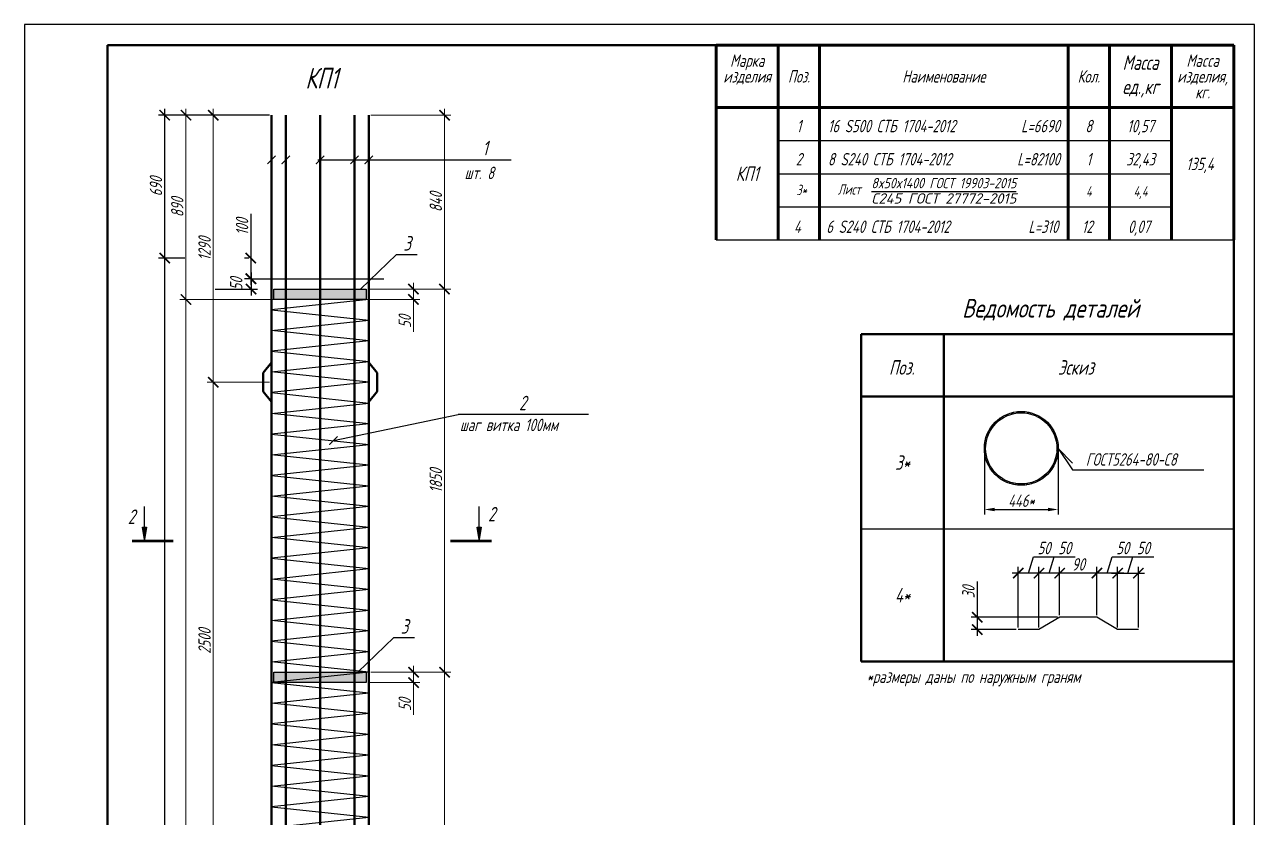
# Paper-space layout 'КП1' of a CAD drawing. Header units: millimetres. Extents: x 0 to 297, y 1 to 421.
# Drawn here: x 0 to 297, y 229.2 to 420.6 of the extents above; entities that cross this region are included whole.
import ezdxf
from ezdxf.enums import TextEntityAlignment as Align

# ---------------------------------------------------------------- set-up
doc = ezdxf.new("R2010")
doc.units = ezdxf.units.MM
doc.linetypes.add('K5LT32928', pattern=[0])
for name, color, linetype, lineweight in [('!0.25_выноски', 175, 'Continuous', 25), ('!0.2_РАЗМЕР', 142, 'Continuous', 20), ('!0.3', 214, 'Continuous', 30), ('!0.5', 204, 'Continuous', 50), ('!выноски_0.25', 185, 'Continuous', 25), ('ФОРМАТ', 7, 'Continuous', 50)]:
    doc.layers.add(name, color=color, linetype=linetype, lineweight=lineweight)
doc.layers.add('!НЕ печать', color=255, linetype='Continuous', plot=False)
doc.styles.add('3.0', font='simplex.shx', dxfattribs={"width": 0.7, "oblique": 15, "height": 3})
doc.styles.add('Build', font='simplex.shx', dxfattribs={"width": 0.7, "oblique": 15})
doc.styles.add('knv_3', font='simplex.shx', dxfattribs={"width": 0.7, "oblique": 15, "height": 3})
doc.styles.add('knv_3.5', font='simplex.shx', dxfattribs={"width": 0.7, "oblique": 15, "height": 3.5})
doc.styles.add('knv_text', font='simplex.shx', dxfattribs={"width": 0.7, "oblique": 15})
doc.styles.get("Standard").update_dxf_attribs({"font": 'simplex.shx', "width": 0.7, "oblique": 15, "height": 3})
doc.styles.add('стиль1', font='simplex.shx', dxfattribs={"width": 0.7, "oblique": 15, "height": 3.5})
doc.styles.add('стиль2-3.5', font='simplex.shx', dxfattribs={"width": 0.7, "oblique": 15, "height": 3.5})
doc.dimstyles.new('10-3', dxfattribs={"dimtxt": 3, "dimasz": 2.5, "dimexe": 1.5, "dimexo": 0.5, "dimtad": 1, "dimdec": 0, "dimlfac": 10, "dimtxsty": '3.0', "dimblk": 'ARCHTICK', "dimcen": 2.5, "dimdle": 1.5, "dimazin": 0, "dimtfac": 1, "dimtdec": 0, "dimtmove": 1, "dimatfit": 3, "dimldrblk": 'OPEN30', "dimfxl": 1.5, "dimarcsym": 0})
doc.dimstyles.new('20-3', dxfattribs={"dimtxt": 3, "dimasz": 2.5, "dimexe": 1.5, "dimexo": 0.5, "dimgap": 0.6, "dimtad": 1, "dimdec": 0, "dimlfac": 20, "dimtxsty": 'knv_3', "dimblk": 'ARCHTICK', "dimcen": 2.5, "dimdle": 1.5, "dimclrd": 256, "dimclre": 256, "dimclrt": 256, "dimazin": 0, "dimtfac": 1, "dimtdec": 0, "dimtmove": 1, "dimatfit": 3, "dimldrblk": 'OPEN30', "dimfxl": 1.5, "dimlwd": -1, "dimlwe": -1, "dimarcsym": 0})
doc.dimstyles.new('50-3c', dxfattribs={"dimtxt": 3, "dimasz": 2.5, "dimexe": 1.25, "dimexo": 0.5, "dimtad": 1, "dimdec": 0, "dimlfac": 50, "dimrnd": 5, "dimzin": 0, "dimtxsty": 'knv_3', "dimcen": 0, "dimdle": 1.25, "dimadec": 0, "dimazin": 0, "dimtfac": 1, "dimtdec": 0, "dimtmove": 1, "dimatfit": 3, "dimldrblk": 'OPEN30', "dimfxl": 1, "dimtvp": 1, "dimtolj": 1, "dimtzin": 0, "dimarcsym": 0})

# ---------------------------------------------------------------- blocks, each defined once
blk = doc.blocks.new('*D131')
at = {"layer": '!0.2_РАЗМЕР', "color": 0, "lineweight": -2, "transparency": 16777216}
for p, q in [((231.78, 317.81), (231.78, 302.3)), ((249.62, 317.81), (249.62, 302.3)), ((234.28, 303.55), (247.12, 303.55))]:
    blk.add_line(p, q, dxfattribs=at)
at = {"layer": '!0.2_РАЗМЕР', "color": 0, "transparency": 16777216}
for points in [[(234.28, 303.97), (234.28, 303.13), (231.78, 303.55)], [(247.12, 303.97), (247.12, 303.13), (249.62, 303.55)]]:
    blk.add_solid(points, dxfattribs=at)
at = {"layer": 'Defpoints', "color": 0, "transparency": 16777216}
for p in [(231.78, 318.31), (249.62, 318.31), (249.62, 303.55)]:
    blk.add_point(p, dxfattribs=at)
at = {"layer": '!0.2_РАЗМЕР', "color": 0, "transparency": 16777216, "insert": (240.7, 305.67), "char_height": 3, "attachment_point": 5, "style": 'knv_3'}
blk.add_mtext('\\A1;446*', dxfattribs=at)
blk = doc.blocks.new('_Open30')
at = {"color": 0, "linetype": 'ByBlock', "lineweight": -2}
for p, q in [((-1, 0.27), (0, 0)), ((0, 0), (-1, -0.27)), ((0, 0), (-1, 0))]:
    blk.add_line(p, q, dxfattribs=at)
blk = doc.blocks.new('vcBlockST2-1-1')
at = {"color": 0, "linetype": 'ByBlock', "lineweight": -2, "flags": 1}
for tag in ['РАЗДЕЛ', 'СТАЛЬ']:
    blk.add_attdef(tag, text='', height=3, dxfattribs=at).set_placement((0, 0), align=Align.RIGHT)
at = {"color": 0, "linetype": 'ByBlock', "lineweight": -2, "style": '3.0', "flags": 1}
for tag in ['CLASS', 'GOST', 'FILE', 'IDD']:
    blk.add_attdef(tag, text='', height=3, dxfattribs=at).set_placement((0, 0), align=Align.RIGHT)
at = {"color": 0, "linetype": 'ByBlock', "lineweight": -2, "style": '3.0'}
for tag, p, p2 in [('ПОЗИЦИЯ', (0.75, -6), (9.25, -6)), ('КОЛИЧЕСТВО', (70.75, -6), (79.25, -6)), ('МАССА', (80.75, -6), (94.25, -6))]:
    blk.add_attdef(tag, text='', height=3, dxfattribs=at).set_placement(p, p2, align=Align.FIT)
blk.add_attdef('НАИМЕНОВАНИЕ', (12, -6), '', height=3, dxfattribs=at)
blk.add_attdef('ДЛИНА', text='', height=3, dxfattribs=at).set_placement((68, -6), align=Align.RIGHT)
blk = doc.blocks.new('vcBlockST2-2-1')
at = {"color": 0, "linetype": 'ByBlock', "lineweight": -2}
blk.add_line((22.5, -8), (57.5, -8), dxfattribs=at)
at = {"color": 0, "linetype": 'ByBlock', "lineweight": -2, "style": 'knv_text', "flags": 1}
for tag in ['РАЗДЕЛ', 'РАЗДЕЛ', 'CLASS', 'GOST', 'FILE', 'IDD']:
    blk.add_attdef(tag, text='', height=2, dxfattribs=at).set_placement((0, 0), align=Align.RIGHT)
at = {"color": 0, "linetype": 'ByBlock', "lineweight": -2, "style": 'knv_text'}
for tag, p, p2 in [('НАИМЕНОВАНИЕ', (22.5, -6), (57.5, -6)), ('ПОЗИЦИЯ', (0.75, -9.25), (9.25, -9.25)), ('ПРОФИЛЬ', (11, -9.25), (21.5, -9.25)), ('ДЛИНА', (58, -9.25), (69, -9.25)), ('КОЛИЧЕСТВО', (70.75, -9.25), (79.25, -9.25)), ('МАССА', (80.75, -9.25), (94.25, -9.25)), ('СТАЛЬ', (22.5, -13), (57.5, -13))]:
    blk.add_attdef(tag, text='', height=2, dxfattribs=at).set_placement(p, p2, align=Align.FIT)
blk = doc.blocks.new('_ArchTick')
at = {"color": 0, "linetype": 'ByBlock', "const_width": 0.15}
blk.add_lwpolyline([(-0.5, -0.5), (0.5, 0.5)], dxfattribs=at)
blk = doc.blocks.new('*D132')
at = {"layer": '!0.2_РАЗМЕР', "color": 0, "lineweight": -2, "transparency": 16777216}
for p, q in [((266.47, 288.18), (267.65, 292.11)), ((267.65, 292.11), (272.7, 292.11)), ((262.47, 288.18), (270.47, 288.18)), ((263.97, 275.04), (263.97, 289.68)), ((268.97, 275.04), (268.97, 289.68))]:
    blk.add_line(p, q, dxfattribs=at)
at = {"layer": 'Defpoints', "color": 0, "transparency": 16777216}
for p in [(268.97, 288.18), (263.97, 274.54), (268.97, 274.54)]:
    blk.add_point(p, dxfattribs=at)
at = {"layer": '!0.2_РАЗМЕР', "color": 0, "lineweight": -2, "transparency": 16777216, "xscale": 2.5, "yscale": 2.5, "zscale": 2.5, "rotation": 180}
blk.add_blockref('_ArchTick', (263.97, 288.18), dxfattribs=at)
at = {"layer": '!0.2_РАЗМЕР', "color": 0, "lineweight": -2, "transparency": 16777216, "xscale": 2.5, "yscale": 2.5, "zscale": 2.5}
blk.add_blockref('_ArchTick', (268.97, 288.18), dxfattribs=at)
at = {"layer": '!0.2_РАЗМЕР', "color": 0, "transparency": 16777216, "insert": (270.18, 294.24), "char_height": 3, "attachment_point": 5, "style": '3.0'}
blk.add_mtext('50', dxfattribs=at)
blk = doc.blocks.new('*D133')
at = {"layer": '!0.2_РАЗМЕР', "color": 0, "lineweight": -2, "transparency": 16777216}
for p, q in [((261.47, 288.18), (262.65, 292.11)), ((262.65, 292.11), (267.7, 292.11)), ((265.47, 288.18), (257.47, 288.18)), ((258.97, 278.04), (258.97, 289.68)), ((263.97, 275.04), (263.97, 289.68))]:
    blk.add_line(p, q, dxfattribs=at)
at = {"layer": 'Defpoints', "color": 0, "transparency": 16777216}
for p in [(258.97, 288.18), (258.97, 277.54), (263.97, 274.54)]:
    blk.add_point(p, dxfattribs=at)
at = {"layer": '!0.2_РАЗМЕР', "color": 0, "lineweight": -2, "transparency": 16777216, "xscale": 2.5, "yscale": 2.5, "zscale": 2.5, "rotation": 180}
blk.add_blockref('_ArchTick', (258.97, 288.18), dxfattribs=at)
at = {"layer": '!0.2_РАЗМЕР', "color": 0, "lineweight": -2, "transparency": 16777216, "xscale": 2.5, "yscale": 2.5, "zscale": 2.5}
blk.add_blockref('_ArchTick', (263.97, 288.18), dxfattribs=at)
at = {"layer": '!0.2_РАЗМЕР', "color": 0, "transparency": 16777216, "insert": (265.18, 294.24), "char_height": 3, "attachment_point": 5, "style": '3.0'}
blk.add_mtext('50', dxfattribs=at)
blk = doc.blocks.new('*D134')
at = {"layer": '!0.2_РАЗМЕР', "color": 0, "lineweight": -2, "transparency": 16777216}
for p, q in [((260.47, 288.18), (248.47, 288.18)), ((249.97, 278.04), (249.97, 289.68)), ((258.97, 278.04), (258.97, 289.68))]:
    blk.add_line(p, q, dxfattribs=at)
at = {"layer": 'Defpoints', "color": 0, "transparency": 16777216}
for p in [(249.97, 288.18), (249.97, 277.54), (258.97, 277.54)]:
    blk.add_point(p, dxfattribs=at)
at = {"layer": '!0.2_РАЗМЕР', "color": 0, "lineweight": -2, "transparency": 16777216, "xscale": 2.5, "yscale": 2.5, "zscale": 2.5, "rotation": 180}
blk.add_blockref('_ArchTick', (249.97, 288.18), dxfattribs=at)
at = {"layer": '!0.2_РАЗМЕР', "color": 0, "lineweight": -2, "transparency": 16777216, "xscale": 2.5, "yscale": 2.5, "zscale": 2.5}
blk.add_blockref('_ArchTick', (258.97, 288.18), dxfattribs=at)
at = {"layer": '!0.2_РАЗМЕР', "color": 0, "transparency": 16777216, "insert": (254.47, 290.3), "char_height": 3, "attachment_point": 5, "style": '3.0'}
blk.add_mtext('90', dxfattribs=at)
blk = doc.blocks.new('*D135')
at = {"layer": '!0.2_РАЗМЕР', "color": 0, "lineweight": -2, "transparency": 16777216}
for p, q in [((247.47, 288.18), (248.65, 292.11)), ((248.65, 292.11), (253.7, 292.11)), ((251.47, 288.18), (243.47, 288.18)), ((244.97, 275.04), (244.97, 289.68)), ((249.97, 278.04), (249.97, 289.68))]:
    blk.add_line(p, q, dxfattribs=at)
at = {"layer": 'Defpoints', "color": 0, "transparency": 16777216}
for p in [(244.97, 288.18), (249.97, 277.54), (244.97, 274.54)]:
    blk.add_point(p, dxfattribs=at)
at = {"layer": '!0.2_РАЗМЕР', "color": 0, "lineweight": -2, "transparency": 16777216, "xscale": 2.5, "yscale": 2.5, "zscale": 2.5, "rotation": 180}
blk.add_blockref('_ArchTick', (244.97, 288.18), dxfattribs=at)
at = {"layer": '!0.2_РАЗМЕР', "color": 0, "lineweight": -2, "transparency": 16777216, "xscale": 2.5, "yscale": 2.5, "zscale": 2.5}
blk.add_blockref('_ArchTick', (249.97, 288.18), dxfattribs=at)
at = {"layer": '!0.2_РАЗМЕР', "color": 0, "transparency": 16777216, "insert": (251.18, 294.24), "char_height": 3, "attachment_point": 5, "style": '3.0'}
blk.add_mtext('50', dxfattribs=at)
blk = doc.blocks.new('*D136')
at = {"layer": '!0.2_РАЗМЕР', "color": 0, "lineweight": -2, "transparency": 16777216}
for p, q in [((242.47, 288.18), (243.65, 292.11)), ((243.65, 292.11), (248.7, 292.11)), ((246.47, 288.18), (238.47, 288.18)), ((239.97, 275.04), (239.97, 289.68)), ((244.97, 275.04), (244.97, 289.68))]:
    blk.add_line(p, q, dxfattribs=at)
at = {"layer": 'Defpoints', "color": 0, "transparency": 16777216}
for p in [(239.97, 288.18), (239.97, 274.54), (244.97, 274.54)]:
    blk.add_point(p, dxfattribs=at)
at = {"layer": '!0.2_РАЗМЕР', "color": 0, "lineweight": -2, "transparency": 16777216, "xscale": 2.5, "yscale": 2.5, "zscale": 2.5, "rotation": 180}
blk.add_blockref('_ArchTick', (239.97, 288.18), dxfattribs=at)
at = {"layer": '!0.2_РАЗМЕР', "color": 0, "lineweight": -2, "transparency": 16777216, "xscale": 2.5, "yscale": 2.5, "zscale": 2.5}
blk.add_blockref('_ArchTick', (244.97, 288.18), dxfattribs=at)
at = {"layer": '!0.2_РАЗМЕР', "color": 0, "transparency": 16777216, "insert": (246.18, 294.24), "char_height": 3, "attachment_point": 5, "style": '3.0'}
blk.add_mtext('50', dxfattribs=at)
blk = doc.blocks.new('*D115')
at = {"layer": '!0.2_РАЗМЕР', "color": 0, "lineweight": -2, "transparency": 16777216}
for p, q in [((230.06, 286.14), (230.06, 277.54)), ((249.47, 277.54), (228.56, 277.54)), ((230.06, 279.04), (230.06, 273.04)), ((239.47, 274.54), (228.56, 274.54))]:
    blk.add_line(p, q, dxfattribs=at)
at = {"layer": 'Defpoints', "color": 0, "transparency": 16777216}
for p in [(249.97, 277.54), (230.06, 274.54), (239.97, 274.54)]:
    blk.add_point(p, dxfattribs=at)
at = {"layer": '!0.2_РАЗМЕР', "color": 0, "lineweight": -2, "transparency": 16777216, "xscale": 2.5, "yscale": 2.5, "zscale": 2.5}
for p, rotation in [((230.06, 277.54), 90), ((230.06, 274.54), 270)]:
    blk.add_blockref('_ArchTick', p, dxfattribs=dict(at, rotation=rotation))
at = {"layer": '!0.2_РАЗМЕР', "color": 0, "transparency": 16777216, "insert": (227.93, 283.62), "char_height": 3, "attachment_point": 5, "rotation": 90, "style": '3.0'}
blk.add_mtext('30', dxfattribs=at)
blk = doc.blocks.new('*D125')
at = {"layer": '!0.2_РАЗМЕР', "transparency": 16777216}
for p, q in [((83.62, 398.76), (102.91, 398.76)), ((101.41, 400.26), (101.41, 355.26)), ((83.02, 356.76), (102.91, 356.76))]:
    blk.add_line(p, q, dxfattribs=at)
at = {"layer": 'Defpoints', "color": 0, "transparency": 16777216}
for p in [(83.12, 398.76), (82.52, 356.76), (101.41, 356.76)]:
    blk.add_point(p, dxfattribs=at)
at = {"layer": '!0.2_РАЗМЕР', "transparency": 16777216, "xscale": 2.5, "yscale": 2.5, "zscale": 2.5}
for p, rotation in [((101.41, 398.76), 90), ((101.41, 356.76), 270)]:
    blk.add_blockref('_ArchTick', p, dxfattribs=dict(at, rotation=rotation))
at = {"layer": '!0.2_РАЗМЕР', "transparency": 16777216, "insert": (99.31, 377.76), "char_height": 3, "attachment_point": 5, "rotation": 90, "style": 'knv_3'}
blk.add_mtext('840', dxfattribs=at)
blk = doc.blocks.new('*D127')
at = {"layer": '!НЕ печать', "transparency": 16777216}
for p, q in [((59.12, 398.76), (32.32, 398.76)), ((33.82, 400.26), (33.82, 362.76)), ((38.7, 364.26), (32.32, 364.26))]:
    blk.add_line(p, q, dxfattribs=at)
at = {"layer": 'Defpoints', "color": 0, "transparency": 16777216}
for p in [(59.62, 398.76), (33.82, 364.26), (39.2, 364.26)]:
    blk.add_point(p, dxfattribs=at)
at = {"layer": '!НЕ печать', "transparency": 16777216, "xscale": 2.5, "yscale": 2.5, "zscale": 2.5}
for p, rotation in [((33.82, 398.76), 90), ((33.82, 364.26), 270)]:
    blk.add_blockref('_ArchTick', p, dxfattribs=dict(at, rotation=rotation))
at = {"layer": '!НЕ печать', "transparency": 16777216, "insert": (31.72, 381.51), "char_height": 3, "attachment_point": 5, "rotation": 90, "style": 'knv_3'}
blk.add_mtext('690', dxfattribs=at)
blk = doc.blocks.new('*D109')
at = {"layer": '!НЕ печать', "transparency": 16777216}
for p, q in [((33.82, 365.76), (33.82, 62.76)), ((38.7, 364.26), (32.32, 364.26)), ((61.62, 64.26), (32.32, 64.26))]:
    blk.add_line(p, q, dxfattribs=at)
at = {"layer": 'Defpoints', "color": 0, "transparency": 16777216}
for p in [(39.2, 364.26), (33.82, 64.26), (62.12, 64.26)]:
    blk.add_point(p, dxfattribs=at)
at = {"layer": '!НЕ печать', "transparency": 16777216, "xscale": 2.5, "yscale": 2.5, "zscale": 2.5}
for p, rotation in [((33.82, 364.26), 90), ((33.82, 64.26), 270)]:
    blk.add_blockref('_ArchTick', p, dxfattribs=dict(at, rotation=rotation))
at = {"layer": '!НЕ печать', "transparency": 16777216, "insert": (31.72, 214.26), "char_height": 3, "attachment_point": 5, "rotation": 90, "style": 'knv_3'}
blk.add_mtext('6000', dxfattribs=at)
blk = doc.blocks.new('*D110')
at = {"layer": '!0.2_РАЗМЕР', "transparency": 16777216}
for p, q in [((83.02, 356.76), (102.91, 356.76)), ((101.41, 358.26), (101.41, 262.76)), ((83.62, 264.26), (102.91, 264.26))]:
    blk.add_line(p, q, dxfattribs=at)
at = {"layer": 'Defpoints', "color": 0, "transparency": 16777216}
for p in [(82.52, 356.76), (83.12, 264.26), (101.41, 264.26)]:
    blk.add_point(p, dxfattribs=at)
at = {"layer": '!0.2_РАЗМЕР', "transparency": 16777216, "xscale": 2.5, "yscale": 2.5, "zscale": 2.5}
for p, rotation in [((101.41, 356.76), 90), ((101.41, 264.26), 270)]:
    blk.add_blockref('_ArchTick', p, dxfattribs=dict(at, rotation=rotation))
at = {"layer": '!0.2_РАЗМЕР', "transparency": 16777216, "insert": (99.31, 310.51), "char_height": 3, "attachment_point": 5, "rotation": 90, "style": 'knv_3'}
blk.add_mtext('1850', dxfattribs=at)
blk = doc.blocks.new('*D111')
at = {"layer": '!0.2_РАЗМЕР', "transparency": 16777216}
for p, q in [((101.41, 265.76), (101.41, 170.26)), ((83.62, 264.26), (102.91, 264.26)), ((83.62, 171.76), (102.91, 171.76))]:
    blk.add_line(p, q, dxfattribs=at)
at = {"layer": 'Defpoints', "color": 0, "transparency": 16777216}
for p in [(83.12, 264.26), (83.12, 171.76), (101.41, 171.76)]:
    blk.add_point(p, dxfattribs=at)
at = {"layer": '!0.2_РАЗМЕР', "transparency": 16777216, "xscale": 2.5, "yscale": 2.5, "zscale": 2.5}
for p, rotation in [((101.41, 264.26), 90), ((101.41, 171.76), 270)]:
    blk.add_blockref('_ArchTick', p, dxfattribs=dict(at, rotation=rotation))
at = {"layer": '!0.2_РАЗМЕР', "transparency": 16777216, "insert": (99.31, 218.01), "char_height": 3, "attachment_point": 5, "rotation": 90, "style": 'knv_3'}
blk.add_mtext('1850', dxfattribs=at)
blk = doc.blocks.new('*D113')
at = {"layer": '!0.2_РАЗМЕР', "transparency": 16777216}
for p, q in [((59.12, 398.76), (44.06, 398.76)), ((45.56, 400.26), (45.56, 332.76)), ((59.12, 334.26), (44.06, 334.26))]:
    blk.add_line(p, q, dxfattribs=at)
at = {"layer": 'Defpoints', "color": 0, "transparency": 16777216}
for p in [(59.62, 398.76), (45.56, 334.26), (59.62, 334.26)]:
    blk.add_point(p, dxfattribs=at)
at = {"layer": '!0.2_РАЗМЕР', "transparency": 16777216, "xscale": 2.5, "yscale": 2.5, "zscale": 2.5}
for p, rotation in [((45.56, 398.76), 90), ((45.56, 334.26), 270)]:
    blk.add_blockref('_ArchTick', p, dxfattribs=dict(at, rotation=rotation))
at = {"layer": '!0.2_РАЗМЕР', "transparency": 16777216, "insert": (43.46, 366.51), "char_height": 3, "attachment_point": 5, "rotation": 90, "style": 'knv_3'}
blk.add_mtext('1290', dxfattribs=at)
blk = doc.blocks.new('*D114')
at = {"layer": '!0.2_РАЗМЕР', "transparency": 16777216}
for p, q in [((45.56, 207.76), (45.56, 335.76)), ((59.12, 334.26), (44.06, 334.26)), ((57.12, 209.26), (44.06, 209.26))]:
    blk.add_line(p, q, dxfattribs=at)
at = {"layer": 'Defpoints', "color": 0, "transparency": 16777216}
for p in [(45.56, 334.26), (59.62, 334.26), (57.62, 209.26)]:
    blk.add_point(p, dxfattribs=at)
at = {"layer": '!0.2_РАЗМЕР', "transparency": 16777216, "xscale": 2.5, "yscale": 2.5, "zscale": 2.5}
for p, rotation in [((45.56, 334.26), 90), ((45.56, 209.26), 270)]:
    blk.add_blockref('_ArchTick', p, dxfattribs=dict(at, rotation=rotation))
at = {"layer": '!0.2_РАЗМЕР', "transparency": 16777216, "insert": (43.46, 271.76), "char_height": 3, "attachment_point": 5, "rotation": 90, "style": 'knv_3'}
blk.add_mtext('2500', dxfattribs=at)
blk = doc.blocks.new('*D129')
at = {"layer": '!НЕ печать', "transparency": 16777216}
for p, q in [((54.71, 360.76), (54.71, 355.26)), ((46.06, 356.76), (56.21, 356.76)), ((54.79, 359.26), (53.21, 359.26))]:
    blk.add_line(p, q, dxfattribs=at)
at = {"layer": 'Defpoints', "color": 0, "transparency": 16777216}
for p in [(45.56, 356.76), (54.71, 356.76), (55.29, 359.26)]:
    blk.add_point(p, dxfattribs=at)
at = {"layer": '!НЕ печать', "transparency": 16777216, "xscale": 2.5, "yscale": 2.5, "zscale": 2.5}
for p, rotation in [((54.71, 359.26), 90), ((54.71, 356.76), 270)]:
    blk.add_blockref('_ArchTick', p, dxfattribs=dict(at, rotation=rotation))
at = {"layer": '!НЕ печать', "transparency": 16777216, "insert": (51.11, 358.01), "char_height": 3, "attachment_point": 5, "rotation": 90, "style": 'knv_3'}
blk.add_mtext('50', dxfattribs=at)
blk = doc.blocks.new('*D130')
at = {"layer": '!НЕ печать', "transparency": 16777216}
for p, q in [((54.62, 374.94), (54.62, 364.26)), ((54.62, 365.76), (54.62, 357.76)), ((54.12, 364.26), (53.12, 364.26)), ((54.12, 359.26), (53.12, 359.26))]:
    blk.add_line(p, q, dxfattribs=at)
at = {"layer": 'Defpoints', "color": 0, "transparency": 16777216}
for p in [(54.62, 364.26), (54.62, 359.26), (54.62, 359.26)]:
    blk.add_point(p, dxfattribs=at)
at = {"layer": '!НЕ печать', "transparency": 16777216, "xscale": 2.5, "yscale": 2.5, "zscale": 2.5}
for p, rotation in [((54.62, 364.26), 90), ((54.62, 359.26), 270)]:
    blk.add_blockref('_ArchTick', p, dxfattribs=dict(at, rotation=rotation))
at = {"layer": '!НЕ печать', "transparency": 16777216, "insert": (52.52, 371.81), "char_height": 3, "attachment_point": 5, "rotation": 90, "style": 'knv_3'}
blk.add_mtext('100', dxfattribs=at)
blk = doc.blocks.new('*D122')
at = {"layer": '!0.2_РАЗМЕР', "transparency": 16777216}
for p, q in [((83.62, 356.76), (95.42, 356.76)), ((93.92, 358.26), (93.92, 352.76)), ((83.02, 354.26), (95.42, 354.26)), ((93.92, 346.43), (93.92, 354.26))]:
    blk.add_line(p, q, dxfattribs=at)
at = {"layer": 'Defpoints', "color": 0, "transparency": 16777216}
for p in [(83.12, 356.76), (82.52, 354.26), (93.92, 354.26)]:
    blk.add_point(p, dxfattribs=at)
at = {"layer": '!0.2_РАЗМЕР', "transparency": 16777216, "xscale": 2.5, "yscale": 2.5, "zscale": 2.5}
for p, rotation in [((93.92, 356.76), 90), ((93.92, 354.26), 270)]:
    blk.add_blockref('_ArchTick', p, dxfattribs=dict(at, rotation=rotation))
at = {"layer": '!0.2_РАЗМЕР', "transparency": 16777216, "insert": (91.82, 348.93), "char_height": 3, "attachment_point": 5, "rotation": 90, "style": 'knv_3'}
blk.add_mtext('50', dxfattribs=at)
blk = doc.blocks.new('*U92')
at = {"color": 0, "linetype": 'Continuous', "lineweight": 25}
for p, q in [((-7, 0.35), (-7, 8.35)), ((73.85, 0.35), (73.85, 8.35)), ((-7, 0.35), (-7.5, 3.35)), ((-7.5, 3.35), (-6.5, 3.35)), ((-6.5, 3.35), (-7, 0.35)), ((73.85, 0.35), (73.35, 3.35)), ((73.35, 3.35), (74.35, 3.35)), ((74.35, 3.35), (73.85, 0.35))]:
    blk.add_line(p, q, dxfattribs=at)
at = {"color": 0, "linetype": 'Continuous', "lineweight": 25, "const_width": 0.7}
for points in [[(-10, 0), (0, 0)], [(76.85, 0), (66.85, 0)]]:
    blk.add_lwpolyline(points, dxfattribs=at)
at = {"color": 0, "linetype": 'Continuous', "lineweight": 25}
for points in [[(-7, 0.35), (-6.5, 3.35), (-7.5, 3.35)], [(73.85, 0.35), (74.35, 3.35), (73.35, 3.35)]]:
    blk.add_solid(points, dxfattribs=at)
at = {"color": 0, "linetype": 'Continuous', "lineweight": 30, "ltscale": 100, "style": 'knv_3.5', "oblique": 15, "width": 0.7, "flags": 4}
for tag, p in [('C1', (-10.15, 5.86)), ('C1t', (76.84, 6.47))]:
    blk.add_attdef(tag, text='', height=3.5, dxfattribs=at).set_placement(p, align=Align.MIDDLE_CENTER)
blk = doc.blocks.new('*D103')
at = {"layer": '!0.2_РАЗМЕР', "transparency": 16777216}
for p, q in [((93.92, 265.76), (93.92, 260.26)), ((83.02, 261.76), (95.42, 261.76)), ((83.62, 264.26), (95.42, 264.26)), ((93.92, 253.93), (93.92, 261.76))]:
    blk.add_line(p, q, dxfattribs=at)
at = {"layer": 'Defpoints', "color": 0, "transparency": 16777216}
for p in [(82.52, 261.76), (83.12, 264.26), (93.92, 261.76)]:
    blk.add_point(p, dxfattribs=at)
at = {"layer": '!0.2_РАЗМЕР', "transparency": 16777216, "xscale": 2.5, "yscale": 2.5, "zscale": 2.5}
for p, rotation in [((93.92, 264.26), 90), ((93.92, 261.76), 270)]:
    blk.add_blockref('_ArchTick', p, dxfattribs=dict(at, rotation=rotation))
at = {"layer": '!0.2_РАЗМЕР', "transparency": 16777216, "insert": (91.82, 256.43), "char_height": 3, "attachment_point": 5, "rotation": 90, "style": 'knv_3'}
blk.add_mtext('50', dxfattribs=at)
blk = doc.blocks.new('*D123')
at = {"layer": '!0.2_РАЗМЕР', "transparency": 16777216}
for p, q in [((82.62, 354.26), (37.47, 354.26)), ((38.97, 355.76), (38.97, 77.76)), ((59.72, 79.26), (37.47, 79.26))]:
    blk.add_line(p, q, dxfattribs=at)
at = {"layer": 'Defpoints', "color": 0, "transparency": 16777216}
for p in [(83.12, 354.26), (38.97, 79.26), (60.22, 79.26)]:
    blk.add_point(p, dxfattribs=at)
at = {"layer": '!0.2_РАЗМЕР', "transparency": 16777216, "xscale": 2.5, "yscale": 2.5, "zscale": 2.5}
for p, rotation in [((38.97, 354.26), 90), ((38.97, 79.26), 270)]:
    blk.add_blockref('_ArchTick', p, dxfattribs=dict(at, rotation=rotation))
at = {"layer": '!0.2_РАЗМЕР', "transparency": 16777216, "insert": (36.87, 216.76), "char_height": 3, "attachment_point": 5, "rotation": 90, "style": 'knv_3'}
blk.add_mtext('55х100=5500', dxfattribs=at)
blk = doc.blocks.new('*D107')
at = {"layer": '!0.2_РАЗМЕР', "transparency": 16777216}
for p, q in [((59.12, 398.76), (37.47, 398.76)), ((38.97, 352.76), (38.97, 400.26)), ((59.72, 354.26), (37.47, 354.26))]:
    blk.add_line(p, q, dxfattribs=at)
at = {"layer": 'Defpoints', "color": 0, "transparency": 16777216}
for p in [(38.97, 398.76), (59.62, 398.76), (60.22, 354.26)]:
    blk.add_point(p, dxfattribs=at)
at = {"layer": '!0.2_РАЗМЕР', "transparency": 16777216, "xscale": 2.5, "yscale": 2.5, "zscale": 2.5}
for p, rotation in [((38.97, 398.76), 90), ((38.97, 354.26), 270)]:
    blk.add_blockref('_ArchTick', p, dxfattribs=dict(at, rotation=rotation))
at = {"layer": '!0.2_РАЗМЕР', "transparency": 16777216, "insert": (36.87, 376.51), "char_height": 3, "attachment_point": 5, "rotation": 90, "style": 'knv_3'}
blk.add_mtext('890', dxfattribs=at)

psp = doc.layouts.new('КП1')

# ---------------------------------------------------------------- hatches: boundary and pattern name
at = {"layer": '!0.2_РАЗМЕР'}
h = psp.add_hatch(color=4, dxfattribs=at)
h.dxf.hatch_style = 1
h.paths.add_polyline_path([(60.219, 356.762), (82.519, 356.762), (82.519, 354.262), (60.219, 354.262)])
h = psp.add_hatch(color=4, dxfattribs=at)
h.dxf.hatch_style = 1
h.paths.add_polyline_path([(60.219, 264.262), (82.519, 264.262), (82.519, 261.762), (60.219, 261.762)])
at = {"layer": '!выноски_0.25'}
h = psp.add_hatch(dxfattribs=at)
h.set_pattern_fill('ANSI31', color=256, scale=0.2)
h.set_pattern_definition([(45, (1835259.46666, -219549.5431), (-0.44901280605, 0.44901280605), [])])
edge = h.paths.add_edge_path(flags=17)
edge.add_arc((240.698, 318.307), 8.6, 0, 360)
edge = h.paths.add_edge_path()
edge.add_arc((240.698, 318.307), 8.92, 0, 360)

# ---------------------------------------------------------------- linework, layer by layer
at = {"layer": '!0.25_выноски'}
for p, q in [((81.085, 356.762), (89.799, 365.14)), ((89.799, 365.14), (94.831, 365.14)), ((80.455, 264.262), (89.169, 272.64)), ((89.169, 272.64), (94.201, 272.64))]:
    psp.add_line(p, q, dxfattribs=at)
at = {"layer": '!0.2_РАЗМЕР'}
for p, q in [((82.519, 356.762), (60.219, 356.762)), ((83.119, 354.262), (59.619, 351.762)), ((82.519, 354.262), (60.219, 354.262)), ((82.519, 264.262), (60.219, 264.262)), ((82.519, 261.762), (60.219, 261.762))]:
    psp.add_line(p, q, dxfattribs=at)
at = {"layer": '!0.3', "linetype": 'K5LT32928'}
for points in [[(60.219, 356.762), (82.519, 356.762), (82.519, 354.262), (60.219, 354.262)], [(60.219, 264.262), (82.519, 264.262), (82.519, 261.762), (60.219, 261.762)]]:
    psp.add_lwpolyline(points, close=True, dxfattribs=at)
for points in [[(83.119, 354.262), (59.619, 351.762), (83.119, 349.262)], [(83.119, 344.262), (59.619, 346.762), (83.119, 349.262)], [(83.119, 344.262), (59.619, 341.762), (83.119, 339.262)], [(83.119, 334.262), (59.619, 336.762), (83.119, 339.262)], [(83.119, 334.262), (59.619, 331.762), (83.119, 329.262)], [(83.119, 324.262), (59.619, 326.762), (83.119, 329.262)], [(83.119, 324.262), (59.619, 321.762), (83.119, 319.262)], [(83.119, 314.262), (59.619, 316.762), (83.119, 319.262)], [(83.119, 314.262), (59.619, 311.762), (83.119, 309.262)], [(83.119, 304.262), (59.619, 306.762), (83.119, 309.262)], [(83.119, 304.262), (59.619, 301.762), (83.119, 299.262)], [(83.119, 294.262), (59.619, 296.762), (83.119, 299.262)], [(83.119, 294.262), (59.619, 291.762), (83.119, 289.262)], [(83.119, 284.262), (59.619, 286.762), (83.119, 289.262)], [(83.119, 284.262), (59.619, 281.762), (83.119, 279.262)], [(83.119, 274.262), (59.619, 276.762), (83.119, 279.262)], [(83.119, 274.262), (59.619, 271.762), (83.119, 269.262)], [(83.119, 264.262), (59.619, 266.762), (83.119, 269.262)], [(83.119, 264.262), (59.619, 261.762), (83.119, 259.262)], [(83.119, 254.262), (59.619, 256.762), (83.119, 259.262)], [(83.119, 254.262), (59.619, 251.762), (83.119, 249.262)], [(83.119, 244.262), (59.619, 246.762), (83.119, 249.262)], [(83.119, 244.262), (59.619, 241.762), (83.119, 239.262)], [(83.119, 234.262), (59.619, 236.762), (83.119, 239.262)], [(83.119, 234.262), (59.619, 231.762), (83.119, 229.262)], [(83.119, 224.262), (59.619, 226.762), (83.119, 229.262)]]:
    psp.add_lwpolyline(points, dxfattribs=at)
at = {"layer": '!0.3'}
psp.add_lwpolyline([(268.972, 274.54), (263.972, 274.54), (258.972, 277.54), (249.972, 277.54), (244.972, 274.54), (239.972, 274.54)], dxfattribs=at)
at = {"layer": '!0.5', "linetype": 'K5LT32928'}
for p, q in [((59.619, 398.762), (59.619, 78.012)), ((63.06, 398.762), (63.06, 78.012)), ((71.369, 398.762), (71.369, 78.012)), ((79.677, 398.762), (79.677, 78.012)), ((83.119, 398.762), (83.119, 78.012))]:
    psp.add_line(p, q, dxfattribs=at)
for points in [[(59.619, 341.512), (59.619, 339.012), (57.619, 336.512), (57.619, 332.012), (59.619, 329.512), (59.619, 327.012)], [(83.119, 341.512), (83.119, 339.012), (85.119, 336.512), (85.119, 332.012), (83.119, 329.512), (83.119, 327.012)]]:
    psp.add_lwpolyline(points, dxfattribs=at)
at = {"layer": '!выноски_0.25', "lineweight": 60}
for p, q in [((167, 415.632), (167, 400.632)), ((167, 415.632), (292, 415.632)), ((182, 415.632), (182, 400.632)), ((192, 415.632), (192, 400.632)), ((252, 415.632), (252, 400.632)), ((262, 415.632), (262, 400.632)), ((277, 415.632), (277, 400.632)), ((292, 415.632), (292, 400.632)), ((167, 400.632), (167, 368.632)), ((167, 400.632), (292, 400.632)), ((182, 400.632), (182, 368.632)), ((192, 400.632), (192, 368.632)), ((252, 400.632), (252, 368.632)), ((262, 400.632), (262, 368.632)), ((277, 400.632), (277, 368.632)), ((292, 400.632), (292, 368.632))]:
    psp.add_line(p, q, dxfattribs=at)
at = {"layer": '!выноски_0.25', "lineweight": 25}
for p, q in [((182, 392.632), (277, 392.632)), ((182, 384.632), (277, 384.632)), ((182, 376.632), (277, 376.632)), ((167, 368.632), (292, 368.632))]:
    psp.add_line(p, q, dxfattribs=at)
at = {"layer": '!выноски_0.25'}
for p, q in [((70.781, 387.976), (117.471, 387.976)), ((74.579, 320.17), (104.73, 326.447)), ((136.202, 326.447), (104.73, 326.447)), ((202, 298.867), (292, 298.867)), ((202, 266.867), (292, 266.867))]:
    psp.add_line(p, q, dxfattribs=at)
psp.add_lwpolyline([(253.079, 314.699), (249.618, 318.307), (253.084, 313.131), (284.784, 313.131)], dxfattribs=at)
for radius in [8.92, 8.6]:
    psp.add_circle((240.698, 318.307), radius, dxfattribs=at)
at = {"layer": '!НЕ печать'}
psp.add_line((54.616, 359.262), (86.746, 359.262), dxfattribs=at)
at = {"color": 7, "lineweight": 25}
psp.add_lwpolyline([(0, 0.632), (297, 0.632), (297, 420.632), (0, 420.632)], close=True, dxfattribs=at)
at = {"color": 7, "linetype": 'Continuous', "lineweight": 50}
psp.add_lwpolyline([(20, 415.632), (292, 415.632), (292, 5.632), (20, 5.632)], close=True, dxfattribs=at)
at = {"layer": 'ФОРМАТ'}
for p, q in [((202, 345.867), (292, 345.867)), ((202, 345.867), (202, 266.867)), ((222, 345.867), (222, 266.867)), ((292, 345.867), (292, 266.867)), ((202, 330.867), (292, 330.867)), ((202, 330.867), (292, 330.867)), ((202, 266.867), (292, 266.867))]:
    psp.add_line(p, q, dxfattribs=at)

# ---------------------------------------------------------------- block references
at = {"layer": '!выноски_0.25', "lineweight": 25}
ref = psp.add_blockref('vcBlockST2-1-1', (182, 400.632), dxfattribs=at)
ref.add_attrib('ПОЗИЦИЯ', '1', dxfattribs={"layer": '0', "color": 0, "linetype": 'ByBlock', "lineweight": -2, "height": 3, "style": 'knv_text', "oblique": 15, "width": 0.7}).set_placement((187, 394.632), align=Align.CENTER)
ref.add_attrib('НАИМЕНОВАНИЕ', '16 S500 СТБ 1704-2012', (194, 394.632), dxfattribs={"layer": '0', "color": 0, "linetype": 'ByBlock', "lineweight": -2, "height": 3, "style": 'knv_text', "oblique": 15, "width": 0.7})
ref.add_attrib('ДЛИНА', 'L=6690', dxfattribs={"layer": '0', "color": 0, "linetype": 'ByBlock', "lineweight": -2, "height": 3, "style": 'knv_text', "oblique": 15, "width": 0.7}).set_placement((250, 394.632), align=Align.RIGHT)
ref.add_attrib('КОЛИЧЕСТВО', '8', dxfattribs={"layer": '0', "color": 0, "linetype": 'ByBlock', "lineweight": -2, "height": 3, "style": 'knv_text', "oblique": 15, "width": 0.7}).set_placement((257, 394.632), align=Align.CENTER)
ref.add_attrib('МАССА', '10,57', dxfattribs={"layer": '0', "color": 0, "linetype": 'ByBlock', "lineweight": -2, "height": 3, "style": 'knv_text', "oblique": 15, "width": 0.7}).set_placement((269.5, 394.632), align=Align.CENTER)
at = {"layer": '!выноски_0.25', "xscale": 2, "yscale": 2, "zscale": 2, "rotation": 180}
for p in [(59.619, 387.976), (63.06, 387.976), (71.369, 387.976), (79.677, 387.976), (83.119, 387.976), (74.579, 320.17)]:
    psp.add_blockref('_ArchTick', p, dxfattribs=at)
at = {"layer": '!выноски_0.25', "lineweight": 25}
ref = psp.add_blockref('vcBlockST2-1-1', (182, 392.632), dxfattribs=at)
ref.add_attrib('ПОЗИЦИЯ', '2', dxfattribs={"layer": '0', "color": 0, "linetype": 'ByBlock', "lineweight": -2, "height": 3, "style": 'knv_text', "oblique": 15, "width": 0.7}).set_placement((187, 386.632), align=Align.CENTER)
ref.add_attrib('НАИМЕНОВАНИЕ', '8 S240 СТБ 1704-2012', (194, 386.632), dxfattribs={"layer": '0', "color": 0, "linetype": 'ByBlock', "lineweight": -2, "height": 3, "style": 'knv_text', "oblique": 15, "width": 0.7})
ref.add_attrib('ДЛИНА', 'L=82100', dxfattribs={"layer": '0', "color": 0, "linetype": 'ByBlock', "lineweight": -2, "height": 3, "style": 'knv_text', "oblique": 15, "width": 0.7}).set_placement((250, 386.632), align=Align.RIGHT)
ref.add_attrib('КОЛИЧЕСТВО', '1', dxfattribs={"layer": '0', "color": 0, "linetype": 'ByBlock', "lineweight": -2, "height": 3, "style": 'knv_text', "oblique": 15, "width": 0.7}).set_placement((257, 386.632), align=Align.CENTER)
ref.add_attrib('МАССА', '32,43', dxfattribs={"layer": '0', "color": 0, "linetype": 'ByBlock', "lineweight": -2, "height": 3, "style": 'knv_text', "oblique": 15, "width": 0.7}).set_placement((269.5, 386.632), align=Align.CENTER)
ref = psp.add_blockref('vcBlockST2-2-1', (182, 388.365), dxfattribs=at)
ref.add_attrib('ПОЗИЦИЯ', '3*', dxfattribs={"layer": '0', "color": 0, "linetype": 'ByBlock', "lineweight": -2, "height": 2.5, "style": 'knv_text', "oblique": 15, "width": 0.7}).set_placement((187.616, 379.446), align=Align.CENTER)
ref.add_attrib('ПРОФИЛЬ', 'Лист', dxfattribs={"layer": '0', "color": 0, "linetype": 'ByBlock', "lineweight": -2, "height": 2.5, "style": 'knv_text', "oblique": 15, "width": 0.7}).set_placement((199.155, 379.594), align=Align.CENTER)
ref.add_attrib('НАИМЕНОВАНИЕ', '8x50x1400 ГОСТ 19903-2015', dxfattribs={"layer": '0', "color": 0, "linetype": 'ByBlock', "lineweight": -2, "height": 2.5, "style": 'knv_text', "oblique": 15, "width": 0.618947}).set_placement((204.5, 381.114), (239.5, 381.114), align=Align.FIT)
ref.add_attrib('СТАЛЬ', 'С245 ГОСТ 27772-2015', dxfattribs={"layer": '0', "color": 0, "linetype": 'ByBlock', "lineweight": -2, "height": 2.5, "style": 'knv_text', "oblique": 15, "width": 0.755784}).set_placement((204.5, 377.407), (239.5, 377.407), align=Align.FIT)
ref.add_attrib('КОЛИЧЕСТВО', '4', dxfattribs={"layer": '0', "color": 0, "linetype": 'ByBlock', "lineweight": -2, "height": 2.5, "style": 'knv_text', "oblique": 15, "width": 0.7}).set_placement((257, 379.115), align=Align.CENTER)
ref.add_attrib('МАССА', '4,4', dxfattribs={"layer": '0', "color": 0, "linetype": 'ByBlock', "lineweight": -2, "height": 2.5, "style": 'knv_text', "oblique": 15, "width": 0.7}).set_placement((269.5, 379.115), align=Align.CENTER)
ref = psp.add_blockref('vcBlockST2-1-1', (181.612, 376.327), dxfattribs=at)
ref.add_attrib('ПОЗИЦИЯ', '4', dxfattribs={"layer": '0', "color": 0, "linetype": 'ByBlock', "lineweight": -2, "height": 3, "style": 'knv_text', "oblique": 15, "width": 0.7}).set_placement((186.612, 370.327), align=Align.CENTER)
ref.add_attrib('НАИМЕНОВАНИЕ', '6 S240 СТБ 1704-2012', (193.612, 370.327), dxfattribs={"layer": '0', "color": 0, "linetype": 'ByBlock', "lineweight": -2, "height": 3, "style": 'knv_text', "oblique": 15, "width": 0.7})
ref.add_attrib('ДЛИНА', 'L=310', dxfattribs={"layer": '0', "color": 0, "linetype": 'ByBlock', "lineweight": -2, "height": 3, "style": 'knv_text', "oblique": 15, "width": 0.7}).set_placement((249.612, 370.327), align=Align.RIGHT)
ref.add_attrib('КОЛИЧЕСТВО', '12', dxfattribs={"layer": '0', "color": 0, "linetype": 'ByBlock', "lineweight": -2, "height": 3, "style": 'knv_text', "oblique": 15, "width": 0.7}).set_placement((256.612, 370.327), align=Align.CENTER)
ref.add_attrib('МАССА', '0,07', dxfattribs={"layer": '0', "color": 0, "linetype": 'ByBlock', "lineweight": -2, "height": 3, "style": 'knv_text', "oblique": 15, "width": 0.7}).set_placement((269.112, 370.327), align=Align.CENTER)
at = {"layer": '!выноски_0.25'}
ref = psp.add_blockref('*U92', (35.952, 295.95), dxfattribs=at)
ref.add_attrib('C1t', '2', dxfattribs={"layer": '0', "color": 0, "linetype": 'Continuous', "lineweight": 30, "ltscale": 100, "height": 3.5, "style": 'knv_3.5', "oblique": 15, "width": 0.7}).set_placement((112.789, 302.421), align=Align.MIDDLE_CENTER)
ref.add_attrib('C1', '2', dxfattribs={"layer": '0', "color": 0, "linetype": 'Continuous', "lineweight": 30, "ltscale": 100, "height": 3.5, "style": 'knv_3.5', "oblique": 15, "width": 0.7}).set_placement((25.801, 301.808), align=Align.MIDDLE_CENTER)

# ---------------------------------------------------------------- texts
at = {"layer": '!0.3', "linetype": 'K5LT32928', "style": 'стиль2-3.5', "oblique": 15, "width": 0.7}
psp.add_text('КП1 ', height=5, dxfattribs=at).set_placement((67.796, 405.201))
at = {"layer": '!0.3', "style": 'стиль1', "oblique": 15, "width": 0.75}
psp.add_text('Ведомость деталей', height=4.5, dxfattribs=at).set_placement((226.419, 349.886))
at = {"layer": '!0.3', "ltscale": 0.5, "char_height": 3.5, "attachment_point": 5, "style": '3.0'}
for s, insert, width in [('КП1', (174.5, 384.632), 15), ('3*', (212, 314.869), 20), ('4*', (212, 282.869), 20)]:
    psp.add_mtext(s, dxfattribs=dict(at, insert=insert, width=width))
at = {"layer": '!выноски_0.25', "lineweight": 25, "style": 'стиль1', "oblique": 15, "width": 0.7}
for s, p in [('Maркa', (174.5, 411.932)), ('Macca', (284.5, 411.932)), ('изделия', (174.5, 408.132)), ('Поз.', (187, 408.132)), ('Наименование', (222, 408.132)), ('Кол.', (257, 408.132)), ('изделия,', (284.5, 408.132)), ('кг.', (284.5, 404.332)), ('135,4', (283.854, 386.984))]:
    psp.add_text(s, height=3, dxfattribs=at).set_placement(p, align=Align.MIDDLE_CENTER)
at = {"layer": '!выноски_0.25', "lineweight": 30, "style": 'стиль2-3.5', "oblique": 15, "width": 0.7}
for s, p in [('1', (110.565, 389.073)), ('3', (91.491, 366.067)), ('2', (119.398, 327.515)), ('3', (90.861, 273.567))]:
    psp.add_text(s, height=3.5, dxfattribs=at).set_placement(p)
at = {"layer": '!выноски_0.25', "oblique": 15, "width": 0.7}
for s, height, style, p in [('шт. 8', 3, 'стиль2-3.5', (106.254, 383.324)), ('Поз.', 3.5, 'стиль1', (208.761, 336.098)), ('Эскиз', 3.5, 'стиль1', (249.543, 336.098)), ('шаг витка 100мм', 3, 'стиль2-3.5', (105.125, 322.464)), ('ГОСТ5264-80-С8', 3, 'knv_text', (256.29, 314.131)), ('*размеры даны по наружным граням', 3, 'стиль2-3.5', (203.34, 261.668))]:
    psp.add_text(s, height=height, dxfattribs=dict(at, style=style)).set_placement(p)
at = {"layer": '!выноски_0.25', "insert": (269.5, 408.132), "char_height": 3.5, "width": 15, "attachment_point": 5, "style": 'Build'}
psp.add_mtext('Масса\\Pед.,кг', dxfattribs=at)

# ---------------------------------------------------------------- dimensions: what is measured, and where the dimension line sits
at = {"layer": '!0.2_РАЗМЕР'}
for base, p1, p2, picture, middle in [((38.974, 398.762), (60.219, 354.262), (59.619, 398.762), '*D107', (36.874, 376.512)), ((45.556, 334.262), (59.619, 398.762), (59.619, 334.262), '*D113', (43.456, 366.512)), ((101.414, 356.762), (83.119, 398.762), (82.519, 356.762), '*D125', (99.314, 377.762)), ((101.414, 264.262), (82.519, 356.762), (83.119, 264.262), '*D110', (99.314, 310.512)), ((45.556, 334.262), (57.619, 209.262), (59.619, 334.262), '*D114', (43.456, 271.762)), ((101.414, 171.762), (83.119, 264.262), (83.119, 171.762), '*D111', (99.314, 218.012))]:
    dim = psp.add_linear_dim(base=base, p1=p1, p2=p2, angle=90, dimstyle='20-3', dxfattribs=at)
    dim.commit()
    dim.dimension.update_dxf_attribs({"geometry": picture, "text_midpoint": middle})
for base, p1, p2, angle, dimstyle, picture, middle in [((93.92, 354.262), (83.119, 356.762), (82.519, 354.262), 90, '20-3', '*D122', (94.099, 348.931)), ((230.056, 274.54), (249.972, 277.54), (239.972, 274.54), 270, '10-3', '*D115', (231.042, 283.62)), ((93.92, 261.762), (83.119, 264.262), (82.519, 261.762), 90, '20-3', '*D103', (94.099, 256.431))]:
    dim = psp.add_linear_dim(base=base, p1=p1, p2=p2, angle=angle, dimstyle=dimstyle, dxfattribs=at)
    dim.commit()
    dim.dimension.update_dxf_attribs({"geometry": picture, "text_midpoint": middle, "dimtype": 160})
dim = psp.add_linear_dim(base=(38.974, 79.262), p1=(83.119, 354.262), p2=(60.219, 79.262), angle=90, text='55х100=<>', dimstyle='20-3', dxfattribs=at)
dim.commit()
dim.dimension.update_dxf_attribs({"geometry": '*D123', "text_midpoint": (36.874, 216.762)})
dim = psp.add_linear_dim(base=(249.618, 303.549), p1=(231.778, 318.307), p2=(249.618, 318.307), text='<>*', dimstyle='50-3c', override={"dimlfac": 25, "dimrnd": 1}, dxfattribs=at)
dim.commit()
dim.dimension.update_dxf_attribs({"geometry": '*D131', "text_midpoint": (240.698, 305.674)})
for base, p1, p2, picture, middle in [((239.972, 288.176), (244.972, 274.54), (239.972, 274.54), '*D136', (244.278, 294.238)), ((244.972, 288.176), (249.972, 277.54), (244.972, 274.54), '*D135', (249.278, 294.238)), ((258.972, 288.176), (263.972, 274.54), (258.972, 277.54), '*D133', (263.278, 294.238)), ((268.972, 288.176), (263.972, 274.54), (268.972, 274.54), '*D132', (268.278, 294.238)), ((249.972, 288.176), (258.972, 277.54), (249.972, 277.54), '*D134', (254.472, 290.301))]:
    dim = psp.add_linear_dim(base=base, p1=p1, p2=p2, dimstyle='10-3', dxfattribs=at)
    dim.commit()
    dim.dimension.update_dxf_attribs({"geometry": picture, "text_midpoint": middle})
at = {"layer": '!НЕ печать'}
for base, p1, p2, picture, middle in [((33.816, 364.262), (59.619, 398.762), (39.201, 364.262), '*D127', (31.716, 381.512)), ((33.816, 64.262), (39.201, 364.262), (62.119, 64.262), '*D109', (31.716, 214.262))]:
    dim = psp.add_linear_dim(base=base, p1=p1, p2=p2, angle=90, dimstyle='20-3', dxfattribs=at)
    dim.commit()
    dim.dimension.update_dxf_attribs({"geometry": picture, "text_midpoint": middle})
for base, p1, p2, picture, middle in [((54.616, 359.262), (54.616, 364.262), (54.616, 359.262), '*D130', (55.705, 371.812)), ((54.714, 356.762), (55.288, 359.262), (45.556, 356.762), '*D129', (53.214, 358.012))]:
    dim = psp.add_linear_dim(base=base, p1=p1, p2=p2, angle=90, dimstyle='20-3', dxfattribs=at)
    dim.commit()
    dim.dimension.update_dxf_attribs({"geometry": picture, "text_midpoint": middle, "dimtype": 160})

doc.saveas('drawing.dxf')
